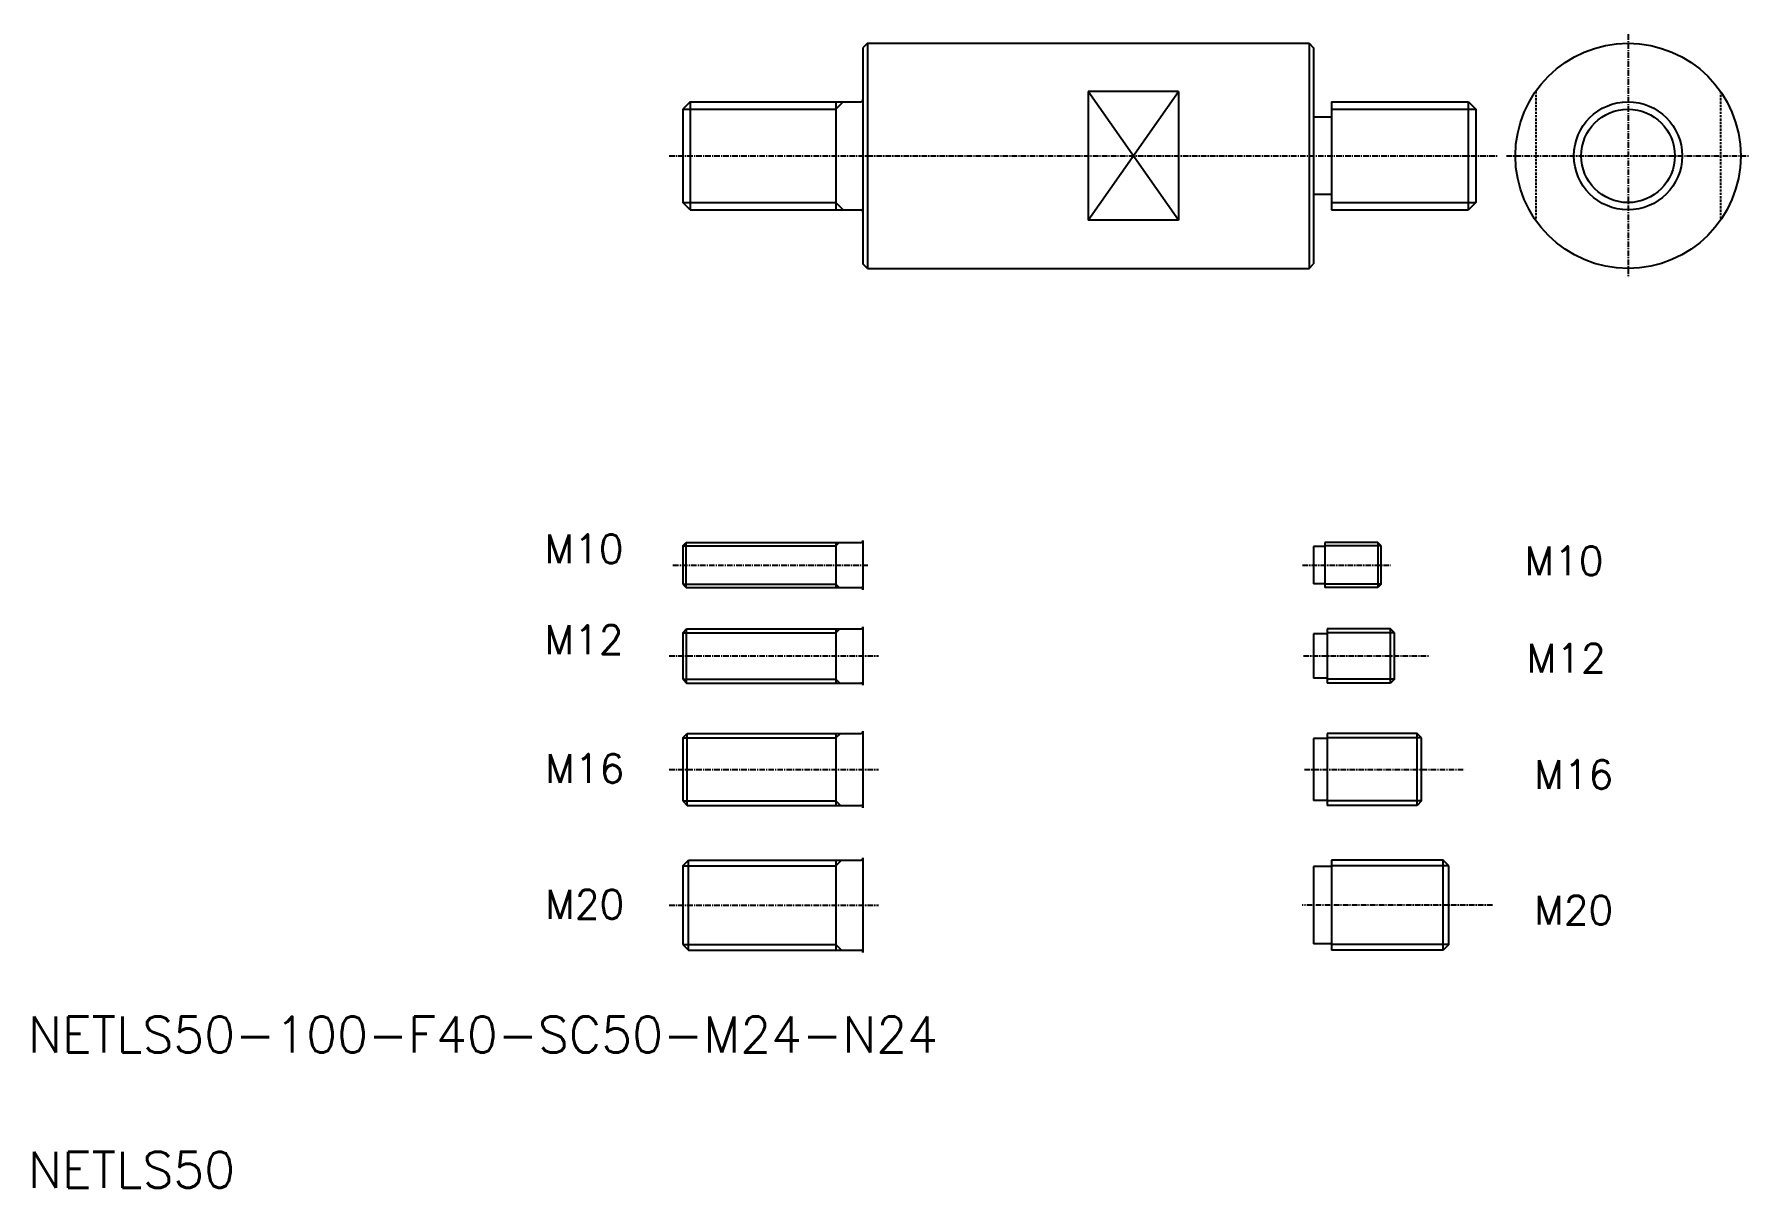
# Model space of a CAD drawing. Extents: x 21 to 402, y 20 to 276.
import ezdxf

# ---------------------------------------------------------------- set-up
doc = ezdxf.new("R2010")
doc.units = 0
doc.linetypes.add('CENTER', pattern=[2, 1.25, -0.25, 0.25, -0.25])
doc.linetypes.add('DASHED', pattern=[0.75, 0.5, -0.25])
doc.layers.get('0').update_dxf_attribs({"linetype": 'CONTINUOUS'})
doc.layers.add('CENTER', color=1, linetype='CENTER')
doc.styles.get("Standard").update_dxf_attribs({"font": 'txt', "height": 6.4, "bigfont": 'BIGFONT'})

msp = doc.modelspace()

# ---------------------------------------------------------------- linework, layer by layer
at = {"color": 7, "linetype": 'CONTINUOUS'}
for p, q in [((206.29, 274.17), (205.29, 273.17)), ((206.29, 274.17), (304.29, 274.17)), ((206.29, 274.17), (206.29, 224.17)), ((304.29, 274.17), (304.29, 224.17)), ((304.29, 274.17), (305.29, 273.17)), ((205.29, 273.17), (205.29, 225.17)), ((305.29, 273.17), (305.29, 225.17)), ((255.29, 263.48), (255.29, 234.86)), ((275.29, 263.48), (255.29, 263.48)), ((275.29, 263.48), (275.29, 234.86)), ((166.91, 261.17), (165.29, 259.54)), ((165.29, 259.54), (165.29, 238.79)), ((166.91, 261.17), (204.79, 261.17)), ((166.91, 261.17), (166.91, 237.17)), ((199.29, 261.17), (199.29, 237.17)), ((309.29, 261.17), (309.29, 237.17)), ((309.29, 261.17), (339.67, 261.17)), ((339.67, 261.17), (341.29, 259.54)), ((339.67, 237.17), (339.67, 261.17)), ((341.29, 259.54), (341.29, 238.79)), ((309.29, 257.77), (305.29, 257.77)), ((309.29, 240.57), (305.29, 240.57)), ((166.91, 237.17), (165.29, 238.79)), ((166.91, 237.17), (204.79, 237.17)), ((309.29, 237.17), (339.67, 237.17)), ((341.29, 238.79), (339.67, 237.17)), ((275.29, 234.86), (255.29, 234.86)), ((206.29, 224.17), (205.29, 225.17)), ((304.29, 224.17), (305.29, 225.17)), ((206.29, 224.17), (304.29, 224.17)), ((205.29, 163.77), (205.29, 152.77)), ((165.29, 162.52), (166.04, 163.27)), ((165.29, 162.52), (165.29, 154.02)), ((166.04, 153.27), (166.04, 163.27)), ((166.04, 163.27), (204.79, 163.27)), ((199.29, 163.27), (199.29, 153.27)), ((305.29, 162.42), (305.29, 154.12)), ((307.79, 162.42), (305.29, 162.42)), ((307.79, 163.27), (307.79, 153.27)), ((319.54, 163.27), (307.79, 163.27)), ((320.29, 162.52), (319.54, 163.27)), ((319.54, 163.27), (319.54, 153.27)), ((320.29, 154.02), (320.29, 162.52)), ((165.29, 154.02), (166.04, 153.27)), ((166.04, 153.27), (204.79, 153.27)), ((307.79, 154.12), (305.29, 154.12)), ((319.54, 153.27), (307.79, 153.27)), ((320.29, 154.02), (319.54, 153.27)), ((165.29, 143.21), (166.16, 144.09)), ((165.29, 143.21), (165.29, 132.96)), ((166.16, 144.09), (204.79, 144.09)), ((166.16, 132.09), (166.16, 144.09)), ((199.29, 144.09), (199.29, 132.09)), ((205.29, 144.59), (205.29, 131.59)), ((305.29, 142.99), (305.29, 133.19)), ((308.29, 142.99), (305.29, 142.99)), ((308.29, 144.09), (308.29, 132.09)), ((322.41, 144.09), (308.29, 144.09)), ((322.41, 132.09), (322.41, 144.09)), ((323.29, 143.21), (322.41, 144.09)), ((323.29, 132.96), (323.29, 143.21)), ((165.29, 132.96), (166.16, 132.09)), ((166.16, 132.09), (204.79, 132.09)), ((173.32, 132.09), (173.32, 132.09)), ((190.48, 132.09), (190.48, 132.09)), ((308.29, 133.19), (305.29, 133.19)), ((322.41, 132.09), (308.29, 132.09)), ((323.29, 132.96), (322.41, 132.09)), ((165.29, 119.9), (166.29, 120.9)), ((165.29, 119.9), (165.29, 105.9)), ((166.29, 120.9), (204.79, 120.9)), ((166.29, 104.9), (166.29, 120.9)), ((199.29, 120.9), (199.29, 104.9)), ((205.29, 121.4), (205.29, 104.4)), ((305.29, 119.8), (305.29, 106)), ((308.29, 119.8), (305.29, 119.8)), ((328.29, 120.9), (308.29, 120.9)), ((308.29, 120.9), (308.29, 104.9)), ((328.29, 104.9), (328.29, 120.9)), ((329.29, 119.9), (328.29, 120.9)), ((329.29, 105.9), (329.29, 119.9)), ((165.29, 105.9), (166.29, 104.9)), ((166.29, 104.9), (204.79, 104.9)), ((308.29, 106), (305.29, 106)), ((328.29, 104.9), (308.29, 104.9)), ((329.29, 105.9), (328.29, 104.9)), ((165.29, 91.49), (166.54, 92.74)), ((165.29, 91.49), (165.29, 73.99)), ((166.54, 72.74), (166.54, 92.74)), ((166.54, 92.74), (204.79, 92.74)), ((199.29, 92.74), (199.29, 72.74)), ((205.29, 93.24), (205.29, 72.24)), ((309.29, 92.74), (309.29, 72.74)), ((334.04, 92.74), (309.29, 92.74)), ((334.04, 72.74), (334.04, 92.74)), ((335.29, 91.49), (334.04, 92.74)), ((335.29, 73.99), (335.29, 91.49)), ((305.29, 91.34), (305.29, 74.14)), ((309.29, 91.34), (305.29, 91.34)), ((165.29, 73.99), (166.54, 72.74)), ((166.54, 72.74), (204.79, 72.74)), ((309.29, 74.14), (305.29, 74.14)), ((334.04, 72.74), (309.29, 72.74)), ((335.29, 73.99), (334.04, 72.74))]:
    msp.add_line(p, q, dxfattribs=at)
at = {"color": 3, "linetype": 'CONTINUOUS'}
for p, q in [((255.29, 234.86), (275.29, 263.48)), ((275.29, 234.86), (255.29, 263.48)), ((165.29, 259.54), (199.29, 259.54)), ((199.29, 259.54), (200.91, 261.17)), ((309.29, 259.54), (341.29, 259.54)), ((165.29, 238.79), (199.29, 238.79)), ((199.29, 238.79), (200.91, 237.17)), ((309.29, 238.79), (341.29, 238.79)), ((165.29, 162.52), (199.29, 162.52)), ((199.29, 162.52), (200.04, 163.27)), ((320.29, 162.52), (307.79, 162.52)), ((165.29, 154.02), (199.29, 154.02)), ((199.29, 154.02), (200.04, 153.27)), ((320.29, 154.02), (307.79, 154.02)), ((165.29, 143.21), (199.29, 143.21)), ((199.29, 143.21), (200.16, 144.09)), ((323.29, 143.21), (308.29, 143.21)), ((165.29, 132.96), (199.29, 132.96)), ((199.29, 132.96), (200.16, 132.09)), ((323.29, 132.96), (308.29, 132.96)), ((165.29, 119.9), (199.29, 119.9)), ((199.29, 119.9), (200.29, 120.9)), ((329.29, 119.9), (308.29, 119.9)), ((165.29, 105.9), (199.29, 105.9)), ((199.29, 105.9), (200.29, 104.9)), ((329.29, 105.9), (308.29, 105.9)), ((165.29, 91.49), (199.29, 91.49)), ((199.29, 91.49), (200.54, 92.74)), ((335.29, 91.49), (309.29, 91.49)), ((165.29, 73.99), (199.29, 73.99)), ((199.29, 73.99), (200.54, 72.74)), ((335.29, 73.99), (309.29, 73.99))]:
    msp.add_line(p, q, dxfattribs=at)
at = {"color": 3, "linetype": 'DASHED'}
for p, q in [((354.6, 263.48), (354.6, 234.86)), ((395.6, 263.48), (395.6, 234.86))]:
    msp.add_line(p, q, dxfattribs=at)
at = {"color": 7, "linetype": 'CONTINUOUS'}
for radius in [25, 12]:
    msp.add_circle((375.1, 249.17), radius, dxfattribs=at)
at = {"color": 3, "linetype": 'CONTINUOUS'}
msp.add_circle((375.1, 249.17), 10.38, dxfattribs=at)
at = {"color": 7, "linetype": 'CONTINUOUS'}
for centre, start, end in [((204.79, 261.67), 270, 0), ((204.79, 236.67), 0, 90), ((204.79, 163.77), 270, 0), ((204.79, 152.77), 0, 90), ((204.79, 144.59), 270, 0), ((204.79, 131.59), 0, 90), ((204.79, 121.4), 270, 0), ((204.79, 104.4), 0, 90), ((204.79, 93.24), 270, 0), ((204.79, 72.24), 0, 90)]:
    msp.add_arc(centre, 0.5, start, end, dxfattribs=at)
at = {"layer": 'CENTER', "color": 1, "linetype": 'CENTER'}
for p, q in [((375.1, 276.17), (375.1, 222.17)), ((162.29, 249.17), (346.28, 249.17)), ((348.1, 249.17), (402.1, 249.17)), ((163.12, 158.27), (206.53, 158.27)), ((302.84, 158.27), (322.45, 158.27)), ((162.29, 138.09), (208.74, 138.09)), ((303.07, 138.09), (330.93, 138.09)), ((162.29, 112.9), (208.74, 112.9)), ((303.29, 112.9), (338.82, 112.9)), ((162.29, 82.74), (208.74, 82.74)), ((345.02, 82.74), (302.79, 82.74))]:
    msp.add_line(p, q, dxfattribs=at)

# ---------------------------------------------------------------- texts
at = {"color": 7, "linetype": 'CONTINUOUS'}
for s, height, p in [('M10', 6.4, (134.59, 158.69)), ('M10', 6.4, (352.1, 156.01)), ('M12', 6.4, (134.59, 138.51)), ('M12', 6.4, (352.6, 134.39)), ('M16', 6.4, (134.76, 109.92)), ('M16', 6.4, (354.26, 108.59)), ('M20', 6.4, (134.76, 79.75)), ('M20', 6.4, (354.26, 78.43)), ('NETLS50-100-F40-SC50-M24-N24', 8, (20, 50)), ('NETLS50', 8, (20, 20))]:
    msp.add_text(s, height=height, dxfattribs=at).set_placement(p)

doc.saveas('drawing.dxf')
